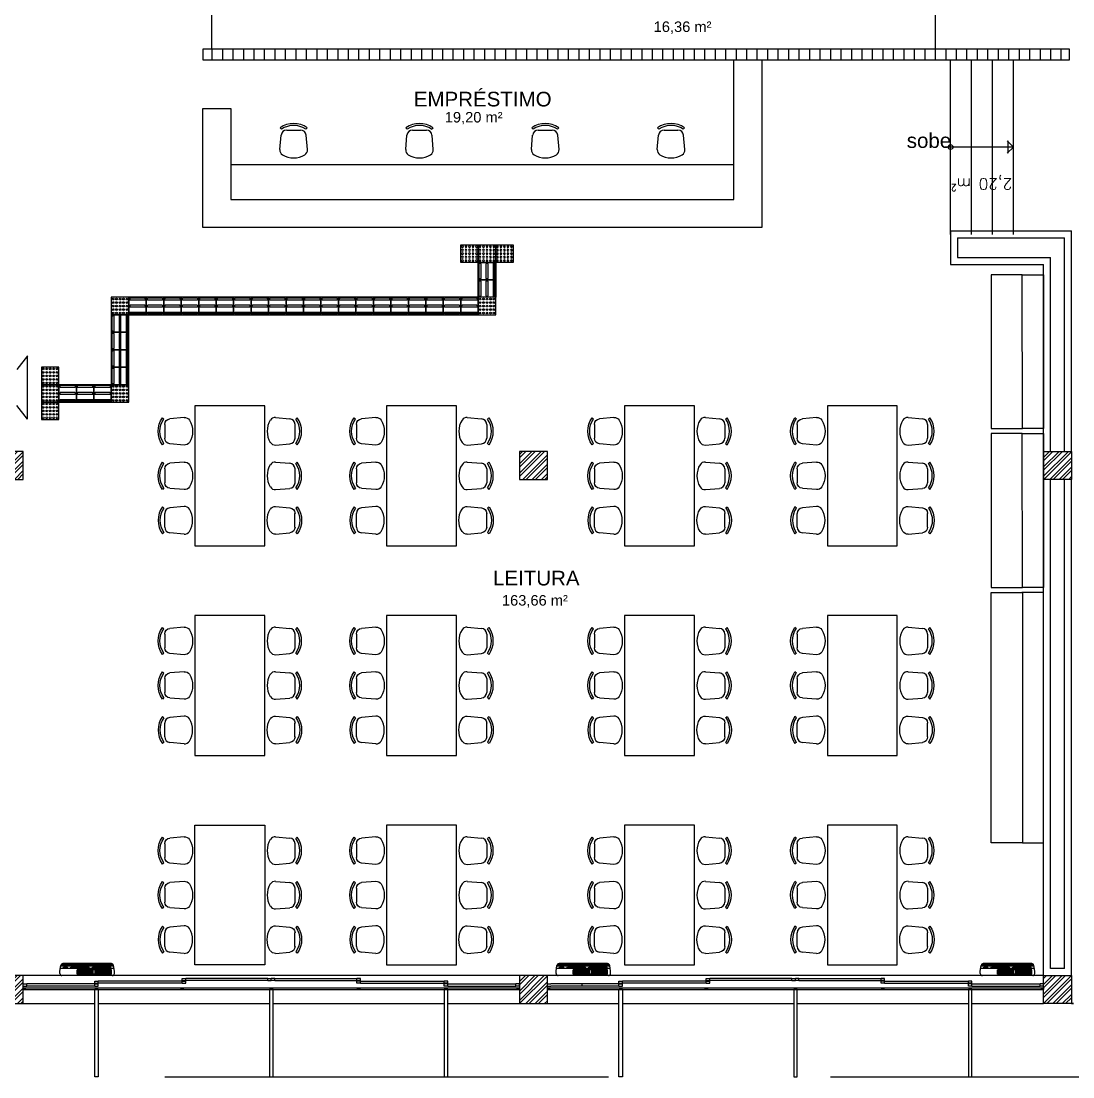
# Model space of a CAD drawing. Header units: millimetres. Extents: x 3165 to 3348, y 1853 to 2028.
# Drawn here: x 3284.62 to 3299.67, y 1972.63 to 1987.73 of the extents above; entities that cross this region are included whole.
import ezdxf
from ezdxf.enums import TextEntityAlignment as Align

# ---------------------------------------------------------------- set-up
doc = ezdxf.new("R2010")
doc.units = ezdxf.units.MM
doc.linetypes.add('DASHED2', pattern=[9.525, 6.35, -3.175])
doc.linetypes.add('HIDDEN', pattern=[0.375, 0.25, -0.125])
for name, color, linetype in [('Ar condicionado', 7, 'Continuous'), ('Bancada', 11, 'Continuous'), ('Em Vista', 7, 'Continuous'), ('Janela', 2, 'Continuous'), ('Lay out', 253, 'Continuous'), ('Parede', 5, 'Continuous'), ('Pilar', 7, 'Continuous'), ('PISO TÁTIL', 254, 'Continuous'), ('Porta', 2, 'Continuous'), ('Projeção', 7, 'DASHED2'), ('Texto', 6, 'Continuous')]:
    doc.layers.add(name, color=color, linetype=linetype)
doc.styles.add('Arial', font='arial.ttf', dxfattribs={"height": 0.15})
doc.styles.add('STYLE1', font='simplex.shx', dxfattribs={"height": 0.3})
pattern_1 = [(225, (4931.17339, 2702.27368), (0.067351921, -0.067351921), []), (225, (4931.17339, 2702.22605), (0.067351921, -0.067351921), [])]

# ---------------------------------------------------------------- blocks, each defined once
blk = doc.blocks.new('PLACA TÁTIL DE ALERTA')
at = {"layer": 'PISO TÁTIL', "linetype": 'Continuous'}
blk.add_lwpolyline([(0.25, 0.25), (0, 0.25), (0, 0), (0.25, 0)], close=True, dxfattribs=at)
for centre in [(0.025, 0.225), (0.025, 0.175), (0.075, 0.225), (0.075, 0.175), (0.125, 0.225), (0.125, 0.175), (0.175, 0.225), (0.175, 0.175), (0.225, 0.225), (0.225, 0.175), (0.025, 0.125), (0.025, 0.075), (0.025, 0.025), (0.075, 0.125), (0.075, 0.075), (0.075, 0.025), (0.125, 0.125), (0.125, 0.075), (0.125, 0.025), (0.175, 0.125), (0.175, 0.075), (0.175, 0.025), (0.225, 0.125), (0.225, 0.075), (0.225, 0.025)]:
    blk.add_circle(centre, 0.0125, dxfattribs=at)
blk = doc.blocks.new('PLACA TÁTIL DIRECIONAL')
at = {"layer": 'PISO TÁTIL', "linetype": 'Continuous'}
blk.add_lwpolyline([(0.25, 0.25), (0, 0.25), (0, 0), (0.25, 0)], close=True, dxfattribs=at)
for points in [[(0.225, 0.2125), (0.025, 0.2125, -0.4142136), (0.0125, 0.225), (0.0125, 0.225, -0.4142136), (0.025, 0.2375), (0.225, 0.2375, -0.4142136), (0.2375, 0.225), (0.2375, 0.225, -0.4142136)], [(0.225, 0.1375), (0.025, 0.1375, 0.4142136), (0.0125, 0.125), (0.0125, 0.125, 0.4142136), (0.025, 0.1125), (0.225, 0.1125, 0.4142136), (0.2375, 0.125), (0.2375, 0.125, 0.4142136)], [(0.225, 0.0375), (0.025, 0.0375, 0.4142136), (0.0125, 0.025), (0.0125, 0.025, 0.4142136), (0.025, 0.0125), (0.225, 0.0125, 0.4142136), (0.2375, 0.025), (0.2375, 0.025, 0.4142136)]]:
    blk.add_lwpolyline(points, format="xyb", close=True, dxfattribs=at)
blk = doc.blocks.new('Cadeira 08')
for p, q in [((-0.197, 0.121), (-0.18, 0.325)), ((-0.174, 0.411), (-0.194, 0.431)), ((-0.099, 0.398), (0.099, 0.398)), ((0.174, 0.411), (0.194, 0.431)), ((0.197, 0.121), (0.18, 0.325))]:
    blk.add_line(p, q)
for centre, radius, start, end in [((0, 0.157), 0.336, 54.7621, 125.2379), ((0, 0.157), 0.309, 55.6197, 124.3803), ((-0.099, 0.318), 0.0805, 90, 175.0303), ((0.099, 0.318), 0.0805, 4.9697, 90), ((-0.117, 0.114), 0.0805, 175.0303, 238.407), ((0, 0.304), 0.304, 238.407, 301.593), ((0.117, 0.114), 0.0805, 301.593, 4.9697)]:
    blk.add_arc(centre, radius, start, end)
blk = doc.blocks.new('MESA 1.00 x 2.00 m com cadeiras')
at = {"layer": 'Lay out'}
blk.add_lwpolyline([(0, -2), (1, -2), (1, 0), (0, 0), (0, -2)], dxfattribs=at)
at = {"layer": 'Lay out', "xscale": -1}
for p, rotation in [((-0.034, -0.363), 90), ((1.034, -1), 270), ((1.034, -1.637), 270)]:
    blk.add_blockref('Cadeira 08', p, dxfattribs=dict(at, rotation=rotation))
at = {"layer": 'Lay out'}
for p, rotation in [((1.034, -0.363), 270), ((-0.034, -1), 90), ((-0.034, -1.637), 90)]:
    blk.add_blockref('Cadeira 08', p, dxfattribs=dict(at, rotation=rotation))

msp = doc.modelspace()

# ---------------------------------------------------------------- hatches: boundary and pattern name
at = {"layer": 'Pilar'}
h = msp.add_hatch(dxfattribs=at)
h.set_pattern_fill('STEEL', color=256, scale=0.03, angle=180, style=0)
h.set_pattern_definition(pattern_1)
h.paths.add_polyline_path([(3284.253, 1981.177), (3284.653, 1981.177), (3284.653, 1981.577), (3284.253, 1981.577)])
h = msp.add_hatch(dxfattribs=at)
h.set_pattern_fill('STEEL', color=256, scale=0.03, angle=180, style=0)
h.set_pattern_definition(pattern_1)
h.paths.add_polyline_path([(3291.753, 1981.177), (3292.153, 1981.177), (3292.153, 1981.577), (3291.753, 1981.577)])
h = msp.add_hatch(dxfattribs=at)
h.set_pattern_fill('STEEL', color=256, scale=0.03, angle=180, style=0)
h.set_pattern_definition(pattern_1)
h.paths.add_polyline_path([(3299.253, 1981.177), (3299.653, 1981.177), (3299.653, 1981.577), (3299.253, 1981.577)])
h = msp.add_hatch(dxfattribs=at)
h.set_pattern_fill('STEEL', color=256, scale=0.03, angle=180, style=0)
h.set_pattern_definition(pattern_1)
h.paths.add_polyline_path([(3284.653, 1973.677), (3284.253, 1973.677), (3284.253, 1974.077), (3284.653, 1974.077)])
h = msp.add_hatch(dxfattribs=at)
h.set_pattern_fill('STEEL', color=256, scale=0.03, angle=180, style=0)
h.set_pattern_definition(pattern_1)
h.paths.add_polyline_path([(3292.153, 1973.677), (3291.753, 1973.677), (3291.753, 1974.077), (3292.153, 1974.077)])
h = msp.add_hatch(dxfattribs=at)
h.set_pattern_fill('STEEL', color=256, scale=0.03, angle=180, style=0)
h.set_pattern_definition(pattern_1)
h.paths.add_polyline_path([(3299.253, 1973.677), (3299.653, 1973.677), (3299.653, 1974.077), (3299.253, 1974.077)])

# ---------------------------------------------------------------- linework, layer by layer
at = {"layer": 'Ar condicionado', "linetype": 'HIDDEN'}
for p, q in [((3284.714, 1982.947), (3284.014, 1982.037)), ((3284.714, 1982.037), (3284.014, 1982.947))]:
    msp.add_line(p, q, dxfattribs=at)
at = {"layer": 'Ar condicionado'}
for p, q in [((3285.934, 1974.241), (3285.202, 1974.241)), ((3285.916, 1974.247), (3285.22, 1974.247)), ((3293.034, 1974.241), (3292.302, 1974.241)), ((3293.016, 1974.247), (3292.32, 1974.247)), ((3299.104, 1974.241), (3298.372, 1974.241)), ((3299.086, 1974.247), (3298.39, 1974.247)), ((3285.178, 1974.142), (3285.191, 1974.222)), ((3285.178, 1974.107), (3285.178, 1974.142)), ((3285.953, 1974.177), (3285.183, 1974.177)), ((3285.948, 1974.211), (3285.189, 1974.211)), ((3285.944, 1974.228), (3285.192, 1974.228)), ((3285.218, 1974.177), (3285.234, 1974.197)), ((3285.282, 1974.197), (3285.234, 1974.197)), ((3285.298, 1974.177), (3285.282, 1974.197)), ((3285.325, 1974.177), (3285.34, 1974.197)), ((3285.592, 1974.197), (3285.34, 1974.197)), ((3285.684, 1974.16), (3285.423, 1974.16)), ((3285.423, 1974.098), (3285.423, 1974.16)), ((3285.654, 1974.147), (3285.423, 1974.147)), ((3285.654, 1974.135), (3285.423, 1974.135)), ((3285.654, 1974.122), (3285.423, 1974.122)), ((3285.654, 1974.11), (3285.423, 1974.11)), ((3285.684, 1974.098), (3285.423, 1974.098)), ((3285.469, 1974.098), (3285.469, 1974.16)), ((3285.516, 1974.098), (3285.516, 1974.16)), ((3285.562, 1974.098), (3285.562, 1974.16)), ((3285.607, 1974.177), (3285.592, 1974.197)), ((3285.608, 1974.098), (3285.608, 1974.16)), ((3285.636, 1974.177), (3285.651, 1974.197)), ((3285.903, 1974.197), (3285.651, 1974.197)), ((3285.654, 1974.098), (3285.654, 1974.16)), ((3285.916, 1974.16), (3285.684, 1974.16)), ((3285.684, 1974.098), (3285.684, 1974.16)), ((3285.916, 1974.147), (3285.684, 1974.147)), ((3285.916, 1974.135), (3285.684, 1974.135)), ((3285.916, 1974.122), (3285.684, 1974.122)), ((3285.916, 1974.11), (3285.684, 1974.11)), ((3285.916, 1974.098), (3285.684, 1974.098)), ((3285.731, 1974.098), (3285.731, 1974.16)), ((3285.777, 1974.098), (3285.777, 1974.16)), ((3285.823, 1974.098), (3285.823, 1974.16)), ((3285.869, 1974.098), (3285.869, 1974.16)), ((3285.918, 1974.177), (3285.903, 1974.197)), ((3285.916, 1974.098), (3285.916, 1974.16)), ((3285.958, 1974.142), (3285.946, 1974.222)), ((3285.958, 1974.107), (3285.958, 1974.142)), ((3292.278, 1974.142), (3292.291, 1974.222)), ((3292.278, 1974.107), (3292.278, 1974.142)), ((3293.053, 1974.177), (3292.283, 1974.177)), ((3293.048, 1974.211), (3292.289, 1974.211)), ((3293.044, 1974.228), (3292.292, 1974.228)), ((3292.318, 1974.177), (3292.334, 1974.197)), ((3292.382, 1974.197), (3292.334, 1974.197)), ((3292.398, 1974.177), (3292.382, 1974.197)), ((3292.425, 1974.177), (3292.44, 1974.197)), ((3292.692, 1974.197), (3292.44, 1974.197)), ((3292.784, 1974.16), (3292.523, 1974.16)), ((3292.523, 1974.098), (3292.523, 1974.16)), ((3292.754, 1974.147), (3292.523, 1974.147)), ((3292.754, 1974.135), (3292.523, 1974.135)), ((3292.754, 1974.122), (3292.523, 1974.122)), ((3292.754, 1974.11), (3292.523, 1974.11)), ((3292.784, 1974.098), (3292.523, 1974.098)), ((3292.569, 1974.098), (3292.569, 1974.16)), ((3292.616, 1974.098), (3292.616, 1974.16)), ((3292.662, 1974.098), (3292.662, 1974.16)), ((3292.707, 1974.177), (3292.692, 1974.197)), ((3292.708, 1974.098), (3292.708, 1974.16)), ((3292.736, 1974.177), (3292.751, 1974.197)), ((3293.003, 1974.197), (3292.751, 1974.197)), ((3292.754, 1974.098), (3292.754, 1974.16)), ((3293.016, 1974.16), (3292.784, 1974.16)), ((3292.784, 1974.098), (3292.784, 1974.16)), ((3293.016, 1974.147), (3292.784, 1974.147)), ((3293.016, 1974.135), (3292.784, 1974.135)), ((3293.016, 1974.122), (3292.784, 1974.122)), ((3293.016, 1974.11), (3292.784, 1974.11)), ((3293.016, 1974.098), (3292.784, 1974.098)), ((3292.831, 1974.098), (3292.831, 1974.16)), ((3292.877, 1974.098), (3292.877, 1974.16)), ((3292.923, 1974.098), (3292.923, 1974.16)), ((3292.969, 1974.098), (3292.969, 1974.16)), ((3293.018, 1974.177), (3293.003, 1974.197)), ((3293.016, 1974.098), (3293.016, 1974.16)), ((3293.058, 1974.142), (3293.046, 1974.222)), ((3293.058, 1974.107), (3293.058, 1974.142)), ((3298.348, 1974.142), (3298.361, 1974.222)), ((3298.348, 1974.107), (3298.348, 1974.142)), ((3299.123, 1974.177), (3298.353, 1974.177)), ((3299.118, 1974.211), (3298.359, 1974.211)), ((3299.114, 1974.228), (3298.362, 1974.228)), ((3298.388, 1974.177), (3298.404, 1974.197)), ((3298.452, 1974.197), (3298.404, 1974.197)), ((3298.468, 1974.177), (3298.452, 1974.197)), ((3298.495, 1974.177), (3298.51, 1974.197)), ((3298.762, 1974.197), (3298.51, 1974.197)), ((3298.854, 1974.16), (3298.593, 1974.16)), ((3298.593, 1974.098), (3298.593, 1974.16)), ((3298.824, 1974.147), (3298.593, 1974.147)), ((3298.824, 1974.135), (3298.593, 1974.135)), ((3298.824, 1974.122), (3298.593, 1974.122)), ((3298.824, 1974.11), (3298.593, 1974.11)), ((3298.854, 1974.098), (3298.593, 1974.098)), ((3298.639, 1974.098), (3298.639, 1974.16)), ((3298.686, 1974.098), (3298.686, 1974.16)), ((3298.732, 1974.098), (3298.732, 1974.16)), ((3298.777, 1974.177), (3298.762, 1974.197)), ((3298.778, 1974.098), (3298.778, 1974.16)), ((3298.806, 1974.177), (3298.821, 1974.197)), ((3299.073, 1974.197), (3298.821, 1974.197)), ((3298.824, 1974.098), (3298.824, 1974.16)), ((3299.086, 1974.16), (3298.854, 1974.16)), ((3298.854, 1974.098), (3298.854, 1974.16)), ((3299.086, 1974.147), (3298.854, 1974.147)), ((3299.086, 1974.135), (3298.854, 1974.135)), ((3299.086, 1974.122), (3298.854, 1974.122)), ((3299.086, 1974.11), (3298.854, 1974.11)), ((3299.086, 1974.098), (3298.854, 1974.098)), ((3298.901, 1974.098), (3298.901, 1974.16)), ((3298.947, 1974.098), (3298.947, 1974.16)), ((3298.993, 1974.098), (3298.993, 1974.16)), ((3299.039, 1974.098), (3299.039, 1974.16)), ((3299.088, 1974.177), (3299.073, 1974.197)), ((3299.086, 1974.098), (3299.086, 1974.16)), ((3299.128, 1974.142), (3299.116, 1974.222)), ((3299.128, 1974.107), (3299.128, 1974.142)), ((3285.928, 1974.077), (3285.208, 1974.077)), ((3293.028, 1974.077), (3292.308, 1974.077)), ((3299.098, 1974.077), (3298.378, 1974.077))]:
    msp.add_line(p, q, dxfattribs=at)
for centre, start, end in [((3285.22, 1974.217), 90, 170), ((3285.916, 1974.217), 10, 90), ((3292.32, 1974.217), 90, 170), ((3293.016, 1974.217), 10, 90), ((3298.39, 1974.217), 90, 170), ((3299.086, 1974.217), 10, 90), ((3285.208, 1974.107), 180, 270), ((3285.928, 1974.107), 270, 0), ((3292.308, 1974.107), 180, 270), ((3293.028, 1974.107), 270, 0), ((3298.378, 1974.107), 180, 270), ((3299.098, 1974.107), 270, 0)]:
    msp.add_arc(centre, 0.03, start, end, dxfattribs=at)
at = {"layer": 'Bancada'}
for p, q in [((3294.823, 1985.182), (3294.823, 1987.182)), ((3295.223, 1987.182), (3295.223, 1984.782)), ((3287.223, 1984.782), (3287.223, 1986.482)), ((3287.223, 1986.482), (3287.623, 1986.482)), ((3287.623, 1986.482), (3287.623, 1985.182)), ((3287.623, 1985.682), (3294.823, 1985.682)), ((3287.623, 1985.182), (3294.823, 1985.182)), ((3295.223, 1984.782), (3287.223, 1984.782))]:
    msp.add_line(p, q, dxfattribs=at)
at = {"layer": 'Em Vista'}
for p, q in [((3287.348, 1988.677), (3287.348, 1987.332)), ((3297.703, 1988.602), (3297.703, 1987.332)), ((3297.923, 1984.682), (3297.923, 1987.182)), ((3298.223, 1984.682), (3298.223, 1987.182)), ((3298.523, 1984.682), (3298.523, 1987.182)), ((3298.823, 1984.682), (3298.823, 1987.182)), ((3298.735, 1986.02), (3298.823, 1985.932)), ((3298.748, 1985.843), (3298.748, 1986.02)), ((3284.714, 1982.037), (3284.714, 1982.947)), ((3299.683, 1973.677), (3299.653, 1973.677))]:
    msp.add_line(p, q, dxfattribs=at)
at = {"layer": 'Em Vista', "linetype": 'Continuous'}
msp.add_line((3298.735, 1985.843), (3298.823, 1985.932), dxfattribs=at)
at = {"layer": 'Em Vista', "color": 2}
for p, q in [((3297.923, 1984.732), (3299.653, 1984.732)), ((3297.923, 1984.732), (3297.923, 1984.252)), ((3299.653, 1981.577), (3299.653, 1984.732)), ((3298.023, 1984.632), (3299.553, 1984.632)), ((3298.023, 1984.632), (3298.023, 1984.352)), ((3299.553, 1981.577), (3299.553, 1984.632)), ((3297.923, 1984.252), (3299.253, 1984.252)), ((3298.023, 1984.352), (3299.353, 1984.352)), ((3299.253, 1981.577), (3299.253, 1984.252)), ((3299.353, 1981.577), (3299.353, 1984.352)), ((3299.253, 1974.077), (3299.253, 1981.177)), ((3299.353, 1974.177), (3299.353, 1981.177)), ((3299.553, 1974.177), (3299.553, 1981.177)), ((3299.653, 1974.077), (3299.653, 1981.177)), ((3299.553, 1974.177), (3299.353, 1974.177))]:
    msp.add_line(p, q, dxfattribs=at)
at = {"layer": 'Em Vista'}
for points in [[(3285.728, 1972.627), (3285.678, 1972.627), (3285.678, 1973.877), (3285.728, 1973.877)], [(3288.178, 1972.627), (3288.228, 1972.627), (3288.228, 1973.877), (3288.178, 1973.877)], [(3290.678, 1972.627), (3290.728, 1972.627), (3290.728, 1973.877), (3290.678, 1973.877)], [(3293.228, 1972.627), (3293.178, 1972.627), (3293.178, 1973.877), (3293.228, 1973.877)], [(3295.678, 1972.627), (3295.728, 1972.627), (3295.728, 1973.877), (3295.678, 1973.877)], [(3298.178, 1972.627), (3298.228, 1972.627), (3298.228, 1973.877), (3298.178, 1973.877)]]:
    msp.add_lwpolyline(points, close=True, dxfattribs=at)
at = {"layer": 'Janela'}
for p, q in [((3284.653, 1973.957), (3284.703, 1973.957)), ((3284.653, 1973.927), (3284.653, 1973.957)), ((3285.678, 1973.957), (3284.703, 1973.957)), ((3284.703, 1973.927), (3284.703, 1973.957)), ((3285.678, 1973.997), (3285.728, 1973.997)), ((3285.678, 1973.967), (3285.678, 1973.997)), ((3285.678, 1973.967), (3285.728, 1973.967)), ((3285.678, 1973.957), (3285.728, 1973.957)), ((3285.678, 1973.927), (3285.678, 1973.957)), ((3286.928, 1973.997), (3285.728, 1973.997)), ((3285.728, 1973.967), (3285.728, 1973.997)), ((3286.928, 1973.967), (3285.728, 1973.967)), ((3285.728, 1973.927), (3285.728, 1973.957)), ((3286.928, 1974.037), (3286.978, 1974.037)), ((3286.928, 1974.007), (3286.928, 1974.037)), ((3286.928, 1974.007), (3286.978, 1974.007)), ((3286.928, 1973.997), (3286.978, 1973.997)), ((3286.928, 1973.967), (3286.928, 1973.997)), ((3286.928, 1973.967), (3286.978, 1973.967)), ((3288.153, 1974.037), (3286.978, 1974.037)), ((3286.978, 1974.007), (3286.978, 1974.037)), ((3288.153, 1974.007), (3286.978, 1974.007)), ((3286.978, 1973.967), (3286.978, 1973.997)), ((3288.153, 1974.037), (3288.203, 1974.037)), ((3288.153, 1974.007), (3288.153, 1974.037)), ((3288.153, 1974.007), (3288.203, 1974.007)), ((3288.203, 1974.007), (3288.203, 1974.037)), ((3288.253, 1974.037), (3288.203, 1974.037)), ((3288.253, 1974.007), (3288.203, 1974.007)), ((3288.253, 1974.007), (3288.253, 1974.037)), ((3288.253, 1974.037), (3289.428, 1974.037)), ((3288.253, 1974.007), (3289.428, 1974.007)), ((3289.478, 1974.037), (3289.428, 1974.037)), ((3289.428, 1974.007), (3289.428, 1974.037)), ((3289.478, 1974.007), (3289.428, 1974.007)), ((3289.478, 1973.997), (3289.428, 1973.997)), ((3289.428, 1973.967), (3289.428, 1973.997)), ((3289.478, 1973.967), (3289.428, 1973.967)), ((3289.478, 1974.007), (3289.478, 1974.037)), ((3289.478, 1973.967), (3289.478, 1973.997)), ((3289.478, 1973.997), (3290.678, 1973.997)), ((3289.478, 1973.967), (3290.678, 1973.967)), ((3290.728, 1973.997), (3290.678, 1973.997)), ((3290.678, 1973.967), (3290.678, 1973.997)), ((3290.728, 1973.967), (3290.678, 1973.967)), ((3290.728, 1973.957), (3290.678, 1973.957)), ((3290.678, 1973.927), (3290.678, 1973.957)), ((3290.728, 1973.967), (3290.728, 1973.997)), ((3290.728, 1973.927), (3290.728, 1973.957)), ((3290.728, 1973.957), (3291.703, 1973.957)), ((3291.753, 1973.957), (3291.703, 1973.957)), ((3291.703, 1973.927), (3291.703, 1973.957)), ((3291.753, 1973.927), (3291.753, 1973.957)), ((3292.153, 1973.957), (3292.203, 1973.957)), ((3292.153, 1973.927), (3292.153, 1973.957)), ((3293.178, 1973.957), (3292.203, 1973.957)), ((3292.653, 1973.927), (3292.653, 1973.957)), ((3293.178, 1973.997), (3293.228, 1973.997)), ((3293.178, 1973.967), (3293.178, 1973.997)), ((3293.178, 1973.967), (3293.228, 1973.967)), ((3293.178, 1973.957), (3293.228, 1973.957)), ((3293.178, 1973.927), (3293.178, 1973.957)), ((3294.428, 1973.997), (3293.228, 1973.997)), ((3293.228, 1973.967), (3293.228, 1973.997)), ((3294.428, 1973.967), (3293.228, 1973.967)), ((3293.228, 1973.927), (3293.228, 1973.957)), ((3294.428, 1974.037), (3294.478, 1974.037)), ((3294.428, 1974.007), (3294.428, 1974.037)), ((3294.428, 1974.007), (3294.478, 1974.007)), ((3294.428, 1973.997), (3294.478, 1973.997)), ((3294.428, 1973.967), (3294.428, 1973.997)), ((3294.428, 1973.967), (3294.478, 1973.967)), ((3295.653, 1974.037), (3294.478, 1974.037)), ((3294.478, 1974.007), (3294.478, 1974.037)), ((3295.653, 1974.007), (3294.478, 1974.007)), ((3294.478, 1973.967), (3294.478, 1973.997)), ((3295.653, 1974.037), (3295.703, 1974.037)), ((3295.653, 1974.007), (3295.653, 1974.037)), ((3295.653, 1974.007), (3295.703, 1974.007)), ((3295.703, 1974.007), (3295.703, 1974.037)), ((3295.753, 1974.037), (3295.703, 1974.037)), ((3295.753, 1974.007), (3295.703, 1974.007)), ((3295.753, 1974.007), (3295.753, 1974.037)), ((3295.753, 1974.037), (3296.928, 1974.037)), ((3295.753, 1974.007), (3296.928, 1974.007)), ((3296.978, 1974.037), (3296.928, 1974.037)), ((3296.928, 1974.007), (3296.928, 1974.037)), ((3296.978, 1974.007), (3296.928, 1974.007)), ((3296.978, 1973.997), (3296.928, 1973.997)), ((3296.928, 1973.967), (3296.928, 1973.997)), ((3296.978, 1973.967), (3296.928, 1973.967)), ((3296.978, 1974.007), (3296.978, 1974.037)), ((3296.978, 1973.967), (3296.978, 1973.997)), ((3296.978, 1973.997), (3298.178, 1973.997)), ((3296.978, 1973.967), (3298.178, 1973.967)), ((3298.228, 1973.997), (3298.178, 1973.997)), ((3298.178, 1973.967), (3298.178, 1973.997)), ((3298.228, 1973.967), (3298.178, 1973.967)), ((3298.228, 1973.957), (3298.178, 1973.957)), ((3298.178, 1973.927), (3298.178, 1973.957)), ((3298.228, 1973.967), (3298.228, 1973.997)), ((3298.228, 1973.927), (3298.228, 1973.957)), ((3298.228, 1973.957), (3299.203, 1973.957)), ((3299.253, 1973.957), (3299.203, 1973.957)), ((3299.203, 1973.927), (3299.203, 1973.957)), ((3299.253, 1973.927), (3299.253, 1973.957)), ((3284.653, 1973.927), (3284.703, 1973.927)), ((3291.753, 1973.897), (3284.653, 1973.897)), ((3284.653, 1973.877), (3291.753, 1973.877)), ((3285.678, 1973.927), (3284.703, 1973.927)), ((3285.678, 1973.927), (3285.728, 1973.927)), ((3290.728, 1973.927), (3290.678, 1973.927)), ((3290.728, 1973.927), (3291.703, 1973.927)), ((3291.753, 1973.927), (3291.703, 1973.927)), ((3292.153, 1973.927), (3292.203, 1973.927)), ((3299.253, 1973.897), (3292.153, 1973.897)), ((3292.153, 1973.877), (3299.253, 1973.877)), ((3293.178, 1973.927), (3292.203, 1973.927)), ((3293.178, 1973.927), (3293.228, 1973.927)), ((3298.228, 1973.927), (3298.178, 1973.927)), ((3298.228, 1973.927), (3299.203, 1973.927)), ((3299.253, 1973.927), (3299.203, 1973.927))]:
    msp.add_line(p, q, dxfattribs=at)
for points in [[(3284.683, 1973.877), (3284.653, 1973.877), (3284.653, 1973.897), (3284.683, 1973.897)], [(3285.718, 1973.877), (3285.688, 1973.877), (3285.688, 1973.897), (3285.718, 1973.897)], [(3286.943, 1973.877), (3286.913, 1973.877), (3286.913, 1973.897), (3286.943, 1973.897)], [(3288.218, 1973.877), (3288.188, 1973.877), (3288.188, 1973.897), (3288.218, 1973.897)], [(3289.468, 1973.877), (3289.438, 1973.877), (3289.438, 1973.897), (3289.468, 1973.897)], [(3290.718, 1973.877), (3290.688, 1973.877), (3290.688, 1973.897), (3290.718, 1973.897)], [(3291.753, 1973.877), (3291.723, 1973.877), (3291.723, 1973.897), (3291.753, 1973.897)], [(3292.183, 1973.877), (3292.153, 1973.877), (3292.153, 1973.897), (3292.183, 1973.897)], [(3293.218, 1973.877), (3293.188, 1973.877), (3293.188, 1973.897), (3293.218, 1973.897)], [(3294.443, 1973.877), (3294.413, 1973.877), (3294.413, 1973.897), (3294.443, 1973.897)], [(3295.718, 1973.877), (3295.688, 1973.877), (3295.688, 1973.897), (3295.718, 1973.897)], [(3296.968, 1973.877), (3296.938, 1973.877), (3296.938, 1973.897), (3296.968, 1973.897)], [(3298.218, 1973.877), (3298.188, 1973.877), (3298.188, 1973.897), (3298.218, 1973.897)], [(3299.253, 1973.877), (3299.223, 1973.877), (3299.223, 1973.897), (3299.253, 1973.897)]]:
    msp.add_lwpolyline(points, close=True, dxfattribs=at)
at = {"layer": 'Lay out'}
for points in [[(3298.948, 1984.106), (3298.503, 1984.106), (3298.503, 1981.906), (3298.953, 1981.906)], [(3298.953, 1981.906), (3298.948, 1984.106), (3299.253, 1984.106), (3299.253, 1981.906), (3298.953, 1981.906)], [(3298.948, 1981.831), (3298.503, 1981.831), (3298.503, 1979.631), (3298.953, 1979.631)], [(3298.953, 1979.631), (3298.948, 1981.831), (3299.253, 1981.831), (3299.253, 1979.631), (3298.953, 1979.631)], [(3298.948, 1975.977), (3298.503, 1975.977), (3298.503, 1979.557), (3298.953, 1979.557)], [(3298.953, 1979.557), (3298.953, 1975.977), (3299.253, 1975.977), (3299.253, 1979.557), (3298.943, 1979.557)]]:
    msp.add_lwpolyline(points, dxfattribs=at)
at = {"layer": 'Parede', "color": 2}
for p, q in [((3287.353, 1987.332), (3287.353, 1987.182)), ((3287.503, 1987.332), (3287.503, 1987.182)), ((3287.653, 1987.332), (3287.653, 1987.182)), ((3287.803, 1987.332), (3287.803, 1987.182)), ((3287.953, 1987.332), (3287.953, 1987.182)), ((3288.103, 1987.332), (3288.103, 1987.182)), ((3288.253, 1987.332), (3288.253, 1987.182)), ((3288.403, 1987.332), (3288.403, 1987.182)), ((3288.553, 1987.332), (3288.553, 1987.182)), ((3288.703, 1987.332), (3288.703, 1987.182)), ((3288.853, 1987.332), (3288.853, 1987.182)), ((3289.003, 1987.332), (3289.003, 1987.182)), ((3289.153, 1987.332), (3289.153, 1987.182)), ((3289.303, 1987.332), (3289.303, 1987.182)), ((3289.453, 1987.332), (3289.453, 1987.182)), ((3289.603, 1987.332), (3289.603, 1987.182)), ((3289.753, 1987.332), (3289.753, 1987.182)), ((3289.903, 1987.332), (3289.903, 1987.182)), ((3290.053, 1987.332), (3290.053, 1987.182)), ((3290.203, 1987.332), (3290.203, 1987.182)), ((3290.353, 1987.332), (3290.353, 1987.182)), ((3290.503, 1987.332), (3290.503, 1987.182)), ((3290.653, 1987.332), (3290.653, 1987.182)), ((3290.803, 1987.332), (3290.803, 1987.182)), ((3290.953, 1987.332), (3290.953, 1987.182)), ((3291.103, 1987.332), (3291.103, 1987.182)), ((3291.253, 1987.332), (3291.253, 1987.182)), ((3291.403, 1987.332), (3291.403, 1987.182)), ((3291.553, 1987.332), (3291.553, 1987.182)), ((3291.703, 1987.332), (3291.703, 1987.182)), ((3291.853, 1987.332), (3291.853, 1987.182)), ((3292.003, 1987.332), (3292.003, 1987.182)), ((3292.153, 1987.332), (3292.153, 1987.182)), ((3292.303, 1987.332), (3292.303, 1987.182)), ((3292.453, 1987.332), (3292.453, 1987.182)), ((3292.603, 1987.332), (3292.603, 1987.182)), ((3292.753, 1987.332), (3292.753, 1987.182)), ((3292.903, 1987.332), (3292.903, 1987.182)), ((3293.053, 1987.332), (3293.053, 1987.182)), ((3293.203, 1987.332), (3293.203, 1987.182)), ((3293.353, 1987.332), (3293.353, 1987.182)), ((3293.503, 1987.332), (3293.503, 1987.182)), ((3293.653, 1987.332), (3293.653, 1987.182)), ((3293.803, 1987.332), (3293.803, 1987.182)), ((3293.953, 1987.332), (3293.953, 1987.182)), ((3294.103, 1987.332), (3294.103, 1987.182)), ((3294.253, 1987.332), (3294.253, 1987.182)), ((3294.403, 1987.332), (3294.403, 1987.182)), ((3294.553, 1987.332), (3294.553, 1987.182)), ((3294.703, 1987.332), (3294.703, 1987.182)), ((3294.853, 1987.332), (3294.853, 1987.182)), ((3295.003, 1987.332), (3295.003, 1987.182)), ((3295.153, 1987.332), (3295.153, 1987.182)), ((3295.303, 1987.332), (3295.303, 1987.182)), ((3295.453, 1987.332), (3295.453, 1987.182)), ((3295.603, 1987.332), (3295.603, 1987.182)), ((3295.753, 1987.332), (3295.753, 1987.182)), ((3295.903, 1987.332), (3295.903, 1987.182)), ((3296.053, 1987.332), (3296.053, 1987.182)), ((3296.203, 1987.332), (3296.203, 1987.182)), ((3296.353, 1987.332), (3296.353, 1987.182)), ((3296.503, 1987.332), (3296.503, 1987.182)), ((3296.653, 1987.332), (3296.653, 1987.182)), ((3296.803, 1987.332), (3296.803, 1987.182)), ((3296.953, 1987.332), (3296.953, 1987.182)), ((3297.103, 1987.332), (3297.103, 1987.182)), ((3297.253, 1987.332), (3297.253, 1987.182)), ((3297.403, 1987.332), (3297.403, 1987.182)), ((3297.553, 1987.332), (3297.553, 1987.182)), ((3297.703, 1987.332), (3297.703, 1987.182)), ((3297.853, 1987.332), (3297.853, 1987.182)), ((3298.003, 1987.332), (3298.003, 1987.182)), ((3298.153, 1987.332), (3298.153, 1987.182)), ((3298.303, 1987.332), (3298.303, 1987.182)), ((3298.453, 1987.332), (3298.453, 1987.182)), ((3298.603, 1987.332), (3298.603, 1987.182)), ((3298.753, 1987.332), (3298.753, 1987.182)), ((3298.903, 1987.332), (3298.903, 1987.182)), ((3299.053, 1987.332), (3299.053, 1987.182)), ((3299.203, 1987.332), (3299.203, 1987.182)), ((3299.353, 1987.332), (3299.353, 1987.182)), ((3299.503, 1987.332), (3299.503, 1987.182))]:
    msp.add_line(p, q, dxfattribs=at)
at = {"layer": 'Parede', "color": 7}
for p, q in [((3291.753, 1974.077), (3284.653, 1974.077)), ((3299.253, 1974.077), (3292.153, 1974.077)), ((3284.653, 1973.677), (3285.678, 1973.677)), ((3284.653, 1973.677), (3285.678, 1973.677)), ((3285.728, 1973.677), (3288.178, 1973.677)), ((3288.228, 1973.677), (3290.678, 1973.677)), ((3290.728, 1973.677), (3291.753, 1973.677)), ((3292.153, 1973.677), (3293.178, 1973.677)), ((3292.153, 1973.677), (3293.178, 1973.677)), ((3293.228, 1973.677), (3295.678, 1973.677)), ((3295.728, 1973.677), (3298.178, 1973.677)), ((3298.228, 1973.677), (3299.253, 1973.677)), ((3299.653, 1973.677), (3299.683, 1973.677))]:
    msp.add_line(p, q, dxfattribs=at)
at = {"layer": 'Parede'}
msp.add_lwpolyline([(3287.223, 1987.332), (3287.223, 1987.182), (3299.623, 1987.182), (3299.623, 1987.332), (3287.223, 1987.332)], dxfattribs=at)
for points in [[(3284.653, 1981.577), (3284.253, 1981.577), (3284.253, 1981.177), (3284.653, 1981.177)], [(3292.153, 1981.577), (3291.753, 1981.577), (3291.753, 1981.177), (3292.153, 1981.177)], [(3299.253, 1981.577), (3299.653, 1981.577), (3299.653, 1981.177), (3299.253, 1981.177)], [(3284.653, 1974.077), (3284.253, 1974.077), (3284.253, 1973.677), (3284.653, 1973.677)], [(3292.153, 1974.077), (3291.753, 1974.077), (3291.753, 1973.677), (3292.153, 1973.677)], [(3299.253, 1974.077), (3299.653, 1974.077), (3299.653, 1973.677), (3299.253, 1973.677)]]:
    msp.add_lwpolyline(points, close=True, dxfattribs=at)
at = {"layer": 'Projeção', "color": 7}
msp.add_line((3277.153, 1972.627), (3314.253, 1972.627), dxfattribs=at)
at = {"layer": 'Texto', "color": 7, "linetype": 'Continuous'}
msp.add_line((3298.823, 1985.932), (3297.844, 1985.932), dxfattribs=at)
at = {"layer": 'Texto', "color": 7}
msp.add_circle((3297.923, 1985.932), 0.0346, dxfattribs=at)

# ---------------------------------------------------------------- block references
at = {"layer": 'Lay out'}
for p in [(3288.523, 1985.776), (3290.323, 1985.776), (3292.123, 1985.776), (3293.923, 1985.776)]:
    msp.add_blockref('Cadeira 08', p, dxfattribs=at)
at = {"layer": 'PISO TÁTIL', "linetype": 'Continuous', "xscale": -1, "rotation": 270}
for name, p in [('PLACA TÁTIL DE ALERTA', (3290.914, 1984.282)), ('PLACA TÁTIL DE ALERTA', (3291.164, 1984.282)), ('PLACA TÁTIL DE ALERTA', (3291.414, 1984.282)), ('PLACA TÁTIL DIRECIONAL', (3291.164, 1984.032)), ('PLACA TÁTIL DIRECIONAL', (3291.164, 1983.782))]:
    msp.add_blockref(name, p, dxfattribs=at)
at = {"layer": 'PISO TÁTIL', "linetype": 'Continuous'}
for name, p, rotation in [('PLACA TÁTIL DE ALERTA', (3286.164, 1983.782), 180), ('PLACA TÁTIL DIRECIONAL', (3286.414, 1983.782), 180), ('PLACA TÁTIL DIRECIONAL', (3286.664, 1983.782), 180), ('PLACA TÁTIL DIRECIONAL', (3286.914, 1983.782), 180), ('PLACA TÁTIL DIRECIONAL', (3287.164, 1983.782), 180), ('PLACA TÁTIL DIRECIONAL', (3287.414, 1983.782), 180), ('PLACA TÁTIL DIRECIONAL', (3287.664, 1983.782), 180), ('PLACA TÁTIL DIRECIONAL', (3287.914, 1983.782), 180), ('PLACA TÁTIL DIRECIONAL', (3288.164, 1983.782), 180), ('PLACA TÁTIL DIRECIONAL', (3288.414, 1983.782), 180), ('PLACA TÁTIL DIRECIONAL', (3288.664, 1983.782), 180), ('PLACA TÁTIL DIRECIONAL', (3288.914, 1983.782), 180), ('PLACA TÁTIL DIRECIONAL', (3289.164, 1983.782), 180), ('PLACA TÁTIL DIRECIONAL', (3289.414, 1983.782), 180), ('PLACA TÁTIL DIRECIONAL', (3289.664, 1983.782), 180), ('PLACA TÁTIL DIRECIONAL', (3289.914, 1983.782), 180), ('PLACA TÁTIL DIRECIONAL', (3290.164, 1983.782), 180), ('PLACA TÁTIL DIRECIONAL', (3290.414, 1983.782), 180), ('PLACA TÁTIL DIRECIONAL', (3290.664, 1983.782), 180), ('PLACA TÁTIL DIRECIONAL', (3290.914, 1983.782), 180), ('PLACA TÁTIL DIRECIONAL', (3291.164, 1983.782), 180), ('PLACA TÁTIL DE ALERTA', (3291.414, 1983.782), 180), ('PLACA TÁTIL DIRECIONAL', (3286.164, 1983.282), 89.99999999999999), ('PLACA TÁTIL DIRECIONAL', (3286.164, 1983.032), 89.99999999999999), ('PLACA TÁTIL DIRECIONAL', (3286.164, 1982.782), 89.99999999999999), ('PLACA TÁTIL DE ALERTA', (3285.164, 1982.782), 180), ('PLACA TÁTIL DIRECIONAL', (3286.164, 1982.532), 89.99999999999999), ('PLACA TÁTIL DE ALERTA', (3285.164, 1982.532), 180), ('PLACA TÁTIL DIRECIONAL', (3285.414, 1982.532), 180), ('PLACA TÁTIL DIRECIONAL', (3285.664, 1982.532), 180), ('PLACA TÁTIL DIRECIONAL', (3285.914, 1982.532), 180), ('PLACA TÁTIL DE ALERTA', (3286.164, 1982.532), 180), ('PLACA TÁTIL DE ALERTA', (3285.164, 1982.282), 180)]:
    msp.add_blockref(name, p, dxfattribs=dict(at, rotation=rotation))
at = {"layer": 'Porta', "rotation": 180}
for p in [(3288.11, 1980.228), (3290.853, 1980.228), (3294.259, 1980.228), (3297.161, 1980.228), (3288.11, 1977.228), (3290.853, 1977.228), (3294.259, 1977.228), (3297.161, 1977.228), (3290.853, 1974.228), (3294.259, 1974.228), (3297.161, 1974.228)]:
    msp.add_blockref('MESA 1.00 x 2.00 m com cadeiras', p, dxfattribs=at)
at = {"layer": 'Porta', "xscale": -1, "rotation": 180}
msp.add_blockref('MESA 1.00 x 2.00 m com cadeiras', (3287.11, 1974.228), dxfattribs=at)

# ---------------------------------------------------------------- texts
at = {"layer": 'Texto', "linetype": 'Continuous'}
for s, height, rotation, style, p in [('16,36 m²', 0.15, 360, 'Arial', (3294.088, 1987.579)), ('19,20 m²', 0.15, 360, 'Arial', (3291.099, 1986.284)), ('2,20 m²', 0.16, 180, 'STYLE1', (3298.367, 1985.483)), ('163,66 m²', 0.15, 360, 'Arial', (3291.975, 1979.371))]:
    msp.add_text(s, height=height, rotation=rotation, dxfattribs=dict(at, style=style)).set_placement(p, align=Align.CENTER)
at = {"layer": 'Texto', "style": 'Arial'}
for s, p in [('EMPRÉSTIMO', (3291.228, 1986.513)), ('sobe', (3297.614, 1985.92)), ('LEITURA', (3291.995, 1979.659))]:
    msp.add_text(s, height=0.21, dxfattribs=at).set_placement(p, align=Align.CENTER)

doc.saveas('drawing.dxf')
